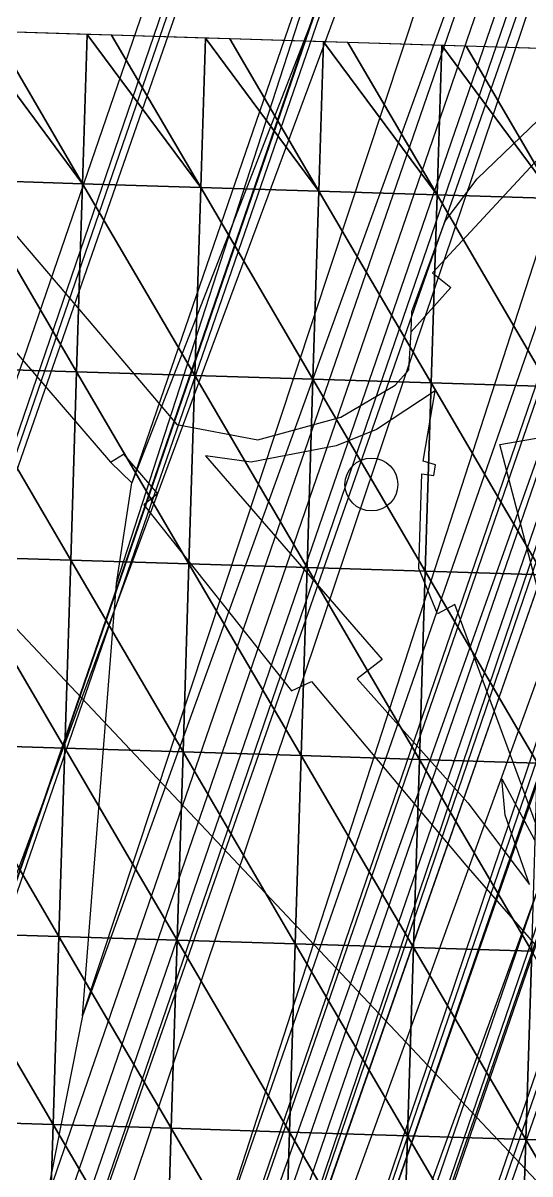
# Model space of a CAD drawing. Extents: x -1515 to 3065, y -1614 to 5536.
# Drawn here: x -737.9 to -532.2, y 565.3 to 1032.2 of the extents above; entities that cross this region are included whole.
import ezdxf

# ---------------------------------------------------------------- set-up
doc = ezdxf.new("R2010")
doc.units = 0
doc.header["$MEASUREMENT"] = 0
doc.layers.get('0').update_dxf_attribs({"linetype": 'CONTINUOUS'})
for name, color, linetype in [('0710400000', 7, 'CONTINUOUS'), ('___', 6, 'CONTINUOUS'), ('_______________', 7, 'CONTINUOUS'), ('GOOGLE_EARTH_SNAPSHOT', 72, 'CONTINUOUS'), ('GOOGLE_EARTH_TERRAIN', 142, 'CONTINUOUS'), ('N-RAION', 1, 'CONTINUOUS')]:
    doc.layers.add(name, color=color, linetype=linetype)

# ---------------------------------------------------------------- blocks, each defined once
blk = doc.blocks.new('GOOGLE_EARTH_TERRAIN')
at = {"color": 8}
mesh = blk.add_polyface(dxfattribs=at)
corners = [(-713.74, 967.01, -7.96), (-759.79, 1029.08, -7.75), (-761.68, 968.51, -6.96)]
mesh.append_faces([[corners[k] for k in face] for face in [(0, 1, 2)]], dxfattribs={"color": 8})
mesh = blk.add_polyface(dxfattribs=at)
corners = [(-713.74, 967.01, -7.96), (-749.88, 1028.77, -7.96), (-759.79, 1029.08, -7.75)]
mesh.append_faces([[corners[k] for k in face] for face in [(0, 1, 2)]], dxfattribs={"color": 8})
mesh = blk.add_polyface(dxfattribs=at)
corners = [(-711.85, 1027.58, -7.16), (-749.88, 1028.77, -7.96), (-713.74, 967.01, -7.96)]
mesh.append_faces([[corners[k] for k in face] for face in [(0, 1, 2)]], dxfattribs={"color": 8})
mesh = blk.add_polyface(dxfattribs=at)
corners = [(-665.8, 965.51, -7.96), (-711.85, 1027.58, -7.16), (-713.74, 967.01, -7.96)]
mesh.append_faces([[corners[k] for k in face] for face in [(0, 1, 2)]], dxfattribs={"color": 8})
mesh = blk.add_polyface(dxfattribs=at)
corners = [(-665.8, 965.51, -7.96), (-701.94, 1027.27, -7.16), (-711.85, 1027.58, -7.16)]
mesh.append_faces([[corners[k] for k in face] for face in [(0, 1, 2)]], dxfattribs={"color": 8})
mesh = blk.add_polyface(dxfattribs=at)
corners = [(-663.9, 1026.08, -7.16), (-701.94, 1027.27, -7.16), (-665.8, 965.51, -7.96)]
mesh.append_faces([[corners[k] for k in face] for face in [(0, 1, 2)]], dxfattribs={"color": 8})
mesh = blk.add_polyface(dxfattribs=at)
corners = [(-617.86, 964.01, -7.96), (-663.9, 1026.08, -7.16), (-665.8, 965.51, -7.96)]
mesh.append_faces([[corners[k] for k in face] for face in [(0, 1, 2)]], dxfattribs={"color": 8})
mesh = blk.add_polyface(dxfattribs=at)
corners = [(-617.86, 964.01, -7.96), (-653.99, 1025.77, -7.16), (-663.9, 1026.08, -7.16)]
mesh.append_faces([[corners[k] for k in face] for face in [(0, 1, 2)]], dxfattribs={"color": 8})
mesh = blk.add_polyface(dxfattribs=at)
corners = [(-615.96, 1024.58, -7.96), (-653.99, 1025.77, -7.16), (-617.86, 964.01, -7.96)]
mesh.append_faces([[corners[k] for k in face] for face in [(0, 1, 2)]], dxfattribs={"color": 8})
mesh = blk.add_polyface(dxfattribs=at)
corners = [(-569.91, 962.51, -7.96), (-615.96, 1024.58, -7.96), (-617.86, 964.01, -7.96)]
mesh.append_faces([[corners[k] for k in face] for face in [(0, 1, 2)]], dxfattribs={"color": 8})
mesh = blk.add_polyface(dxfattribs=at)
corners = [(-569.91, 962.51, -7.96), (-606.05, 1024.27, -7.96), (-615.96, 1024.58, -7.96)]
mesh.append_faces([[corners[k] for k in face] for face in [(0, 1, 2)]], dxfattribs={"color": 8})
mesh = blk.add_polyface(dxfattribs=at)
corners = [(-568.02, 1023.08, -7.96), (-606.05, 1024.27, -7.96), (-569.91, 962.51, -7.96)]
mesh.append_faces([[corners[k] for k in face] for face in [(0, 1, 2)]], dxfattribs={"color": 8})
mesh = blk.add_polyface(dxfattribs=at)
corners = [(-521.97, 961.01, -7.96), (-568.02, 1023.08, -7.96), (-569.91, 962.51, -7.96)]
mesh.append_faces([[corners[k] for k in face] for face in [(0, 1, 2)]], dxfattribs={"color": 8})
mesh = blk.add_polyface(dxfattribs=at)
corners = [(-521.97, 961.01, -7.96), (-558.11, 1022.77, -7.96), (-568.02, 1023.08, -7.96)]
mesh.append_faces([[corners[k] for k in face] for face in [(0, 1, 2)]], dxfattribs={"color": 8})
mesh = blk.add_polyface(dxfattribs=at)
corners = [(-520.08, 1021.58, -7.96), (-558.11, 1022.77, -7.96), (-521.97, 961.01, -7.96)]
mesh.append_faces([[corners[k] for k in face] for face in [(0, 1, 2)]], dxfattribs={"color": 8})
mesh = blk.add_polyface(dxfattribs=at)
corners = [(-716.13, 890.67, -6.96), (-761.68, 968.51, -6.96), (-764.08, 892.17, -6.96)]
mesh.append_faces([[corners[k] for k in face] for face in [(0, 1, 2)]], dxfattribs={"color": 8})
mesh = blk.add_polyface(dxfattribs=at)
corners = [(-713.74, 967.01, -7.96), (-761.68, 968.51, -6.96), (-716.13, 890.67, -6.96)]
mesh.append_faces([[corners[k] for k in face] for face in [(0, 1, 2)]], dxfattribs={"color": 8})
mesh = blk.add_polyface(dxfattribs=at)
corners = [(-668.19, 889.16, -5.96), (-713.74, 967.01, -7.96), (-716.13, 890.67, -6.96)]
mesh.append_faces([[corners[k] for k in face] for face in [(0, 1, 2)]], dxfattribs={"color": 8})
mesh = blk.add_polyface(dxfattribs=at)
corners = [(-665.8, 965.51, -7.96), (-713.74, 967.01, -7.96), (-668.19, 889.16, -5.96)]
mesh.append_faces([[corners[k] for k in face] for face in [(0, 1, 2)]], dxfattribs={"color": 8})
mesh = blk.add_polyface(dxfattribs=at)
corners = [(-620.24, 887.66, -4.96), (-665.8, 965.51, -7.96), (-668.19, 889.16, -5.96)]
mesh.append_faces([[corners[k] for k in face] for face in [(0, 1, 2)]], dxfattribs={"color": 8})
mesh = blk.add_polyface(dxfattribs=at)
corners = [(-617.86, 964.01, -7.96), (-665.8, 965.51, -7.96), (-620.24, 887.66, -4.96)]
mesh.append_faces([[corners[k] for k in face] for face in [(0, 1, 2)]], dxfattribs={"color": 8})
mesh = blk.add_polyface(dxfattribs=at)
corners = [(-572.3, 886.16, -5.96), (-617.86, 964.01, -7.96), (-620.24, 887.66, -4.96)]
mesh.append_faces([[corners[k] for k in face] for face in [(0, 1, 2)]], dxfattribs={"color": 8})
mesh = blk.add_polyface(dxfattribs=at)
corners = [(-569.91, 962.51, -7.96), (-617.86, 964.01, -7.96), (-572.3, 886.16, -5.96)]
mesh.append_faces([[corners[k] for k in face] for face in [(0, 1, 2)]], dxfattribs={"color": 8})
mesh = blk.add_polyface(dxfattribs=at)
corners = [(-524.36, 884.67, -7.96), (-569.91, 962.51, -7.96), (-572.3, 886.16, -5.96)]
mesh.append_faces([[corners[k] for k in face] for face in [(0, 1, 2)]], dxfattribs={"color": 8})
mesh = blk.add_polyface(dxfattribs=at)
corners = [(-521.97, 961.01, -7.96), (-569.91, 962.51, -7.96), (-524.36, 884.67, -7.96)]
mesh.append_faces([[corners[k] for k in face] for face in [(0, 1, 2)]], dxfattribs={"color": 8})
mesh = blk.add_polyface(dxfattribs=at)
corners = [(-718.52, 814.32, -7.96), (-764.08, 892.17, -6.96), (-766.47, 815.82, -6.96)]
mesh.append_faces([[corners[k] for k in face] for face in [(0, 1, 2)]], dxfattribs={"color": 8})
mesh = blk.add_polyface(dxfattribs=at)
corners = [(-716.13, 890.67, -6.96), (-764.08, 892.17, -6.96), (-718.52, 814.32, -7.96)]
mesh.append_faces([[corners[k] for k in face] for face in [(0, 1, 2)]], dxfattribs={"color": 8})
mesh = blk.add_polyface(dxfattribs=at)
corners = [(-670.58, 812.82, -6.96), (-716.13, 890.67, -6.96), (-718.52, 814.32, -7.96)]
mesh.append_faces([[corners[k] for k in face] for face in [(0, 1, 2)]], dxfattribs={"color": 8})
mesh = blk.add_polyface(dxfattribs=at)
corners = [(-668.19, 889.16, -5.96), (-716.13, 890.67, -6.96), (-670.58, 812.82, -6.96)]
mesh.append_faces([[corners[k] for k in face] for face in [(0, 1, 2)]], dxfattribs={"color": 8})
mesh = blk.add_polyface(dxfattribs=at)
corners = [(-622.63, 811.32, -5.96), (-668.19, 889.16, -5.96), (-670.58, 812.82, -6.96)]
mesh.append_faces([[corners[k] for k in face] for face in [(0, 1, 2)]], dxfattribs={"color": 8})
mesh = blk.add_polyface(dxfattribs=at)
corners = [(-620.24, 887.66, -4.96), (-668.19, 889.16, -5.96), (-622.63, 811.32, -5.96)]
mesh.append_faces([[corners[k] for k in face] for face in [(0, 1, 2)]], dxfattribs={"color": 8})
mesh = blk.add_polyface(dxfattribs=at)
corners = [(-574.69, 809.82, -5.96), (-620.24, 887.66, -4.96), (-622.63, 811.32, -5.96)]
mesh.append_faces([[corners[k] for k in face] for face in [(0, 1, 2)]], dxfattribs={"color": 8})
mesh = blk.add_polyface(dxfattribs=at)
corners = [(-572.3, 886.16, -5.96), (-620.24, 887.66, -4.96), (-574.69, 809.82, -5.96)]
mesh.append_faces([[corners[k] for k in face] for face in [(0, 1, 2)]], dxfattribs={"color": 8})
mesh = blk.add_polyface(dxfattribs=at)
corners = [(-526.74, 808.32, -6.96), (-572.3, 886.16, -5.96), (-574.69, 809.82, -5.96)]
mesh.append_faces([[corners[k] for k in face] for face in [(0, 1, 2)]], dxfattribs={"color": 8})
mesh = blk.add_polyface(dxfattribs=at)
corners = [(-524.36, 884.67, -7.96), (-572.3, 886.16, -5.96), (-526.74, 808.32, -6.96)]
mesh.append_faces([[corners[k] for k in face] for face in [(0, 1, 2)]], dxfattribs={"color": 8})
mesh = blk.add_polyface(dxfattribs=at)
corners = [(-720.91, 737.97, -6.96), (-766.47, 815.82, -6.96), (-768.86, 739.47, -6.96)]
mesh.append_faces([[corners[k] for k in face] for face in [(0, 1, 2)]], dxfattribs={"color": 8})
mesh = blk.add_polyface(dxfattribs=at)
corners = [(-718.52, 814.32, -7.96), (-766.47, 815.82, -6.96), (-720.91, 737.97, -6.96)]
mesh.append_faces([[corners[k] for k in face] for face in [(0, 1, 2)]], dxfattribs={"color": 8})
mesh = blk.add_polyface(dxfattribs=at)
corners = [(-672.97, 736.47, -6.96), (-718.52, 814.32, -7.96), (-720.91, 737.97, -6.96)]
mesh.append_faces([[corners[k] for k in face] for face in [(0, 1, 2)]], dxfattribs={"color": 8})
mesh = blk.add_polyface(dxfattribs=at)
corners = [(-670.58, 812.82, -6.96), (-718.52, 814.32, -7.96), (-672.97, 736.47, -6.96)]
mesh.append_faces([[corners[k] for k in face] for face in [(0, 1, 2)]], dxfattribs={"color": 8})
mesh = blk.add_polyface(dxfattribs=at)
corners = [(-625.02, 734.97, -5.96), (-670.58, 812.82, -6.96), (-672.97, 736.47, -6.96)]
mesh.append_faces([[corners[k] for k in face] for face in [(0, 1, 2)]], dxfattribs={"color": 8})
mesh = blk.add_polyface(dxfattribs=at)
corners = [(-622.63, 811.32, -5.96), (-670.58, 812.82, -6.96), (-625.02, 734.97, -5.96)]
mesh.append_faces([[corners[k] for k in face] for face in [(0, 1, 2)]], dxfattribs={"color": 8})
mesh = blk.add_polyface(dxfattribs=at)
corners = [(-577.08, 733.47, -5.96), (-622.63, 811.32, -5.96), (-625.02, 734.97, -5.96)]
mesh.append_faces([[corners[k] for k in face] for face in [(0, 1, 2)]], dxfattribs={"color": 8})
mesh = blk.add_polyface(dxfattribs=at)
corners = [(-574.69, 809.82, -5.96), (-622.63, 811.32, -5.96), (-577.08, 733.47, -5.96)]
mesh.append_faces([[corners[k] for k in face] for face in [(0, 1, 2)]], dxfattribs={"color": 8})
mesh = blk.add_polyface(dxfattribs=at)
corners = [(-529.13, 731.97, -6.96), (-574.69, 809.82, -5.96), (-577.08, 733.47, -5.96)]
mesh.append_faces([[corners[k] for k in face] for face in [(0, 1, 2)]], dxfattribs={"color": 8})
mesh = blk.add_polyface(dxfattribs=at)
corners = [(-526.74, 808.32, -6.96), (-574.69, 809.82, -5.96), (-529.13, 731.97, -6.96)]
mesh.append_faces([[corners[k] for k in face] for face in [(0, 1, 2)]], dxfattribs={"color": 8})
mesh = blk.add_polyface(dxfattribs=at)
corners = [(-723.3, 661.62, -5.96), (-768.86, 739.47, -6.96), (-771.25, 663.12, -4.96)]
mesh.append_faces([[corners[k] for k in face] for face in [(0, 1, 2)]], dxfattribs={"color": 8})
mesh = blk.add_polyface(dxfattribs=at)
corners = [(-720.91, 737.97, -6.96), (-768.86, 739.47, -6.96), (-723.3, 661.62, -5.96)]
mesh.append_faces([[corners[k] for k in face] for face in [(0, 1, 2)]], dxfattribs={"color": 8})
mesh = blk.add_polyface(dxfattribs=at)
corners = [(-675.36, 660.12, -5.96), (-720.91, 737.97, -6.96), (-723.3, 661.62, -5.96)]
mesh.append_faces([[corners[k] for k in face] for face in [(0, 1, 2)]], dxfattribs={"color": 8})
mesh = blk.add_polyface(dxfattribs=at)
corners = [(-672.97, 736.47, -6.96), (-720.91, 737.97, -6.96), (-675.36, 660.12, -5.96)]
mesh.append_faces([[corners[k] for k in face] for face in [(0, 1, 2)]], dxfattribs={"color": 8})
mesh = blk.add_polyface(dxfattribs=at)
corners = [(-627.41, 658.62, -5.96), (-672.97, 736.47, -6.96), (-675.36, 660.12, -5.96)]
mesh.append_faces([[corners[k] for k in face] for face in [(0, 1, 2)]], dxfattribs={"color": 8})
mesh = blk.add_polyface(dxfattribs=at)
corners = [(-625.02, 734.97, -5.96), (-672.97, 736.47, -6.96), (-627.41, 658.62, -5.96)]
mesh.append_faces([[corners[k] for k in face] for face in [(0, 1, 2)]], dxfattribs={"color": 8})
mesh = blk.add_polyface(dxfattribs=at)
corners = [(-579.46, 657.12, -6.96), (-625.02, 734.97, -5.96), (-627.41, 658.62, -5.96)]
mesh.append_faces([[corners[k] for k in face] for face in [(0, 1, 2)]], dxfattribs={"color": 8})
mesh = blk.add_polyface(dxfattribs=at)
corners = [(-577.08, 733.47, -5.96), (-625.02, 734.97, -5.96), (-579.46, 657.12, -6.96)]
mesh.append_faces([[corners[k] for k in face] for face in [(0, 1, 2)]], dxfattribs={"color": 8})
mesh = blk.add_polyface(dxfattribs=at)
corners = [(-531.52, 655.62, -6.96), (-577.08, 733.47, -5.96), (-579.46, 657.12, -6.96)]
mesh.append_faces([[corners[k] for k in face] for face in [(0, 1, 2)]], dxfattribs={"color": 8})
mesh = blk.add_polyface(dxfattribs=at)
corners = [(-529.13, 731.97, -6.96), (-577.08, 733.47, -5.96), (-531.52, 655.62, -6.96)]
mesh.append_faces([[corners[k] for k in face] for face in [(0, 1, 2)]], dxfattribs={"color": 8})
mesh = blk.add_polyface(dxfattribs=at)
corners = [(-725.69, 585.28, -4.96), (-771.25, 663.12, -4.96), (-773.64, 586.78, -3.96)]
mesh.append_faces([[corners[k] for k in face] for face in [(0, 1, 2)]], dxfattribs={"color": 8})
mesh = blk.add_polyface(dxfattribs=at)
corners = [(-723.3, 661.62, -5.96), (-771.25, 663.12, -4.96), (-725.69, 585.28, -4.96)]
mesh.append_faces([[corners[k] for k in face] for face in [(0, 1, 2)]], dxfattribs={"color": 8})
mesh = blk.add_polyface(dxfattribs=at)
corners = [(-677.75, 583.78, -5.96), (-723.3, 661.62, -5.96), (-725.69, 585.28, -4.96)]
mesh.append_faces([[corners[k] for k in face] for face in [(0, 1, 2)]], dxfattribs={"color": 8})
mesh = blk.add_polyface(dxfattribs=at)
corners = [(-675.36, 660.12, -5.96), (-723.3, 661.62, -5.96), (-677.75, 583.78, -5.96)]
mesh.append_faces([[corners[k] for k in face] for face in [(0, 1, 2)]], dxfattribs={"color": 8})
mesh = blk.add_polyface(dxfattribs=at)
corners = [(-629.8, 582.28, -5.96), (-675.36, 660.12, -5.96), (-677.75, 583.78, -5.96)]
mesh.append_faces([[corners[k] for k in face] for face in [(0, 1, 2)]], dxfattribs={"color": 8})
mesh = blk.add_polyface(dxfattribs=at)
corners = [(-627.41, 658.62, -5.96), (-675.36, 660.12, -5.96), (-629.8, 582.28, -5.96)]
mesh.append_faces([[corners[k] for k in face] for face in [(0, 1, 2)]], dxfattribs={"color": 8})
mesh = blk.add_polyface(dxfattribs=at)
corners = [(-581.85, 580.78, -6.96), (-627.41, 658.62, -5.96), (-629.8, 582.28, -5.96)]
mesh.append_faces([[corners[k] for k in face] for face in [(0, 1, 2)]], dxfattribs={"color": 8})
mesh = blk.add_polyface(dxfattribs=at)
corners = [(-579.46, 657.12, -6.96), (-627.41, 658.62, -5.96), (-581.85, 580.78, -6.96)]
mesh.append_faces([[corners[k] for k in face] for face in [(0, 1, 2)]], dxfattribs={"color": 8})
mesh = blk.add_polyface(dxfattribs=at)
corners = [(-533.91, 579.28, -6.96), (-579.46, 657.12, -6.96), (-581.85, 580.78, -6.96)]
mesh.append_faces([[corners[k] for k in face] for face in [(0, 1, 2)]], dxfattribs={"color": 8})
mesh = blk.add_polyface(dxfattribs=at)
corners = [(-531.52, 655.62, -6.96), (-579.46, 657.12, -6.96), (-533.91, 579.28, -6.96)]
mesh.append_faces([[corners[k] for k in face] for face in [(0, 1, 2)]], dxfattribs={"color": 8})
mesh = blk.add_polyface(dxfattribs=at)
corners = [(-485.96, 577.78, -6.96), (-531.52, 655.62, -6.96), (-533.91, 579.28, -6.96)]
mesh.append_faces([[corners[k] for k in face] for face in [(0, 1, 2)]], dxfattribs={"color": 8})
mesh = blk.add_polyface(dxfattribs=at)
corners = [(-728.08, 508.93, -3.96), (-773.64, 586.78, -3.96), (-776.03, 510.43, -4.96)]
mesh.append_faces([[corners[k] for k in face] for face in [(0, 1, 2)]], dxfattribs={"color": 8})
mesh = blk.add_polyface(dxfattribs=at)
corners = [(-725.69, 585.28, -4.96), (-773.64, 586.78, -3.96), (-728.08, 508.93, -3.96)]
mesh.append_faces([[corners[k] for k in face] for face in [(0, 1, 2)]], dxfattribs={"color": 8})
mesh = blk.add_polyface(dxfattribs=at)
corners = [(-680.13, 507.43, -4.96), (-725.69, 585.28, -4.96), (-728.08, 508.93, -3.96)]
mesh.append_faces([[corners[k] for k in face] for face in [(0, 1, 2)]], dxfattribs={"color": 8})
mesh = blk.add_polyface(dxfattribs=at)
corners = [(-677.75, 583.78, -5.96), (-725.69, 585.28, -4.96), (-680.13, 507.43, -4.96)]
mesh.append_faces([[corners[k] for k in face] for face in [(0, 1, 2)]], dxfattribs={"color": 8})
mesh = blk.add_polyface(dxfattribs=at)
corners = [(-632.19, 505.93, -5.96), (-677.75, 583.78, -5.96), (-680.13, 507.43, -4.96)]
mesh.append_faces([[corners[k] for k in face] for face in [(0, 1, 2)]], dxfattribs={"color": 8})
mesh = blk.add_polyface(dxfattribs=at)
corners = [(-629.8, 582.28, -5.96), (-677.75, 583.78, -5.96), (-632.19, 505.93, -5.96)]
mesh.append_faces([[corners[k] for k in face] for face in [(0, 1, 2)]], dxfattribs={"color": 8})
mesh = blk.add_polyface(dxfattribs=at)
corners = [(-584.24, 504.43, -5.96), (-629.8, 582.28, -5.96), (-632.19, 505.93, -5.96)]
mesh.append_faces([[corners[k] for k in face] for face in [(0, 1, 2)]], dxfattribs={"color": 8})
mesh = blk.add_polyface(dxfattribs=at)
corners = [(-581.85, 580.78, -6.96), (-629.8, 582.28, -5.96), (-584.24, 504.43, -5.96)]
mesh.append_faces([[corners[k] for k in face] for face in [(0, 1, 2)]], dxfattribs={"color": 8})
mesh = blk.add_polyface(dxfattribs=at)
corners = [(-536.29, 502.93, -5.96), (-581.85, 580.78, -6.96), (-584.24, 504.43, -5.96)]
mesh.append_faces([[corners[k] for k in face] for face in [(0, 1, 2)]], dxfattribs={"color": 8})
mesh = blk.add_polyface(dxfattribs=at)
corners = [(-533.91, 579.28, -6.96), (-581.85, 580.78, -6.96), (-536.29, 502.93, -5.96)]
mesh.append_faces([[corners[k] for k in face] for face in [(0, 1, 2)]], dxfattribs={"color": 8})
mesh = blk.add_polyface(dxfattribs=at)
corners = [(-488.35, 501.43, -6.96), (-533.91, 579.28, -6.96), (-536.29, 502.93, -5.96)]
mesh.append_faces([[corners[k] for k in face] for face in [(0, 1, 2)]], dxfattribs={"color": 8})
mesh = blk.add_polyface(dxfattribs=at)
corners = [(-485.96, 577.78, -6.96), (-533.91, 579.28, -6.96), (-488.35, 501.43, -6.96)]
mesh.append_faces([[corners[k] for k in face] for face in [(0, 1, 2)]], dxfattribs={"color": 8})
blk = doc.blocks.new('GOOGLE_EARTH_SNAPSHOT')
at = {"color": 8}
mesh = blk.add_polyface(dxfattribs=at)
corners = [(970.04, -1029.46), (-975.53, 1035.84), (-1038.32, -966.89), (1032.05, 973.28)]
mesh.append_faces([[corners[k] for k in face] for face in [(0, 1, 2), (1, 0, 3)]], dxfattribs={"vtx0": -1, "color": 8})

msp = doc.modelspace()

# ---------------------------------------------------------------- linework, layer by layer
at = {"layer": '0710400000', "color": 5}
for p, q in [((825.12, 5261.64), (-693.8, 845.62)), ((-699.96, 804.81), (733.39, 5230.37)), ((965.01, 5101.65), (-693.8, 845.62)), ((894.41, 5077.61), (-713.69, 629.36)), ((-713.69, 629.36), (740.43, 5021.84)), ((-728.82, 552.94), (787.11, 4953.57)), ((744.62, 4816.8), (-773.07, 398.83)), ((-768.06, 390.94), (751.23, 4806.42)), ((751.23, 4806.42), (-764.81, 384.37)), ((776.1, 4799.24), (-764.81, 384.37)), ((-757.72, 370.22), (731.38, 4786.34)), ((803.43, 4742.84), (-733.51, 323.32)), ((-721.88, 289.45), (797.8, 4703.36)), ((797.8, 4703.36), (-716.58, 266.46)), ((824.69, 4683.73), (-716.58, 266.46)), ((-716.58, 266.46), (773.17, 4679.93)), ((831.3, 4625.56), (-709.43, 207.37)), ((779.39, 4623.45), (-709.43, 207.37)), ((-701.09, 165.29), (824.33, 4568.94)), ((485.57, 4446), (-1030.91, 16.14)), ((-1040.01, 16.3), (478.59, 4434.15)), ((-1030.91, 16.14), (492.49, 4432.02)), ((-836.71, -10.08), (686.98, 4435.12)), ((597.15, 4417.64), (-836.71, -10.08)), ((-1030.91, 16.14), (494.89, 4399.93)), ((-836.71, -10.08), (729.48, 4400.16)), ((-836.71, -10.08), (678.63, 4379.38)), ((673.38, 4330.64), (-846.3, -91.35)), ((-849.18, -115.73), (750.54, 4293.43)), ((-849.18, -115.73), (660.22, 4219.07)), ((657.53, 4194.34), (-863.65, -241.02)), ((-863.65, -241.02), (736.53, 4167.03)), ((-863.65, -241.02), (650.96, 4136.9)), ((536.76, 4132.24), (-1022.65, -73.82)), ((646.71, 4099.06), (-875.17, -342.78)), ((646.71, 4099.06), (-872.24, -316.91)), ((-875.17, -342.78), (641.49, 4052.62)), ((635.55, 4000.37), (-884.59, -426.92)), ((-884.59, -426.92), (655.14, 3986.93)), ((-884.59, -426.92), (628.91, 3948.74)), ((-1187.35, -614.94), (332.21, 3802.71)), ((337.27, 3800.48), (-1187.35, -614.94)), ((268.15, 3619.06), (-1187.35, -614.94)), ((-713.69, 629.36), (-728.82, 552.94))]:
    msp.add_line(p, q, dxfattribs=at)
at = {"layer": '___', "color": 6}
for p, q in [((-475.64, 1034.7), (-571.81, 930.78)), ((-796.97, 963.8), (-702.39, 854)), ((-571.81, 930.78), (-564.34, 924.88)), ((-564.34, 924.88), (-580.42, 906.92)), ((-570.68, 882.99), (-594.52, 867.27)), ((-575.52, 854.41), (-570.68, 882.99)), ((-594.52, 867.27), (-610.87, 860.7)), ((-544.41, 861.2), (-524.22, 864.67)), ((-610.87, 860.7), (-645.35, 854.06)), ((-518.54, 762.14), (-544.41, 861.2)), ((-702.39, 854), (-697.06, 857.31)), ((-697.06, 857.31), (-683.36, 841.19)), ((-645.35, 854.06), (-663.81, 856.56)), ((-663.81, 856.56), (-592.11, 773.96)), ((-693.8, 845.62), (-702.39, 854)), ((-570.58, 852.97), (-575.52, 854.41)), ((-571.22, 848.6), (-570.58, 852.97)), ((-699.96, 804.81), (-693.8, 845.62)), ((-577.26, 810.9), (-576.09, 849.35)), ((-576.09, 849.35), (-571.22, 848.6)), ((-683.36, 841.19), (-688.91, 836.78)), ((-688.91, 836.78), (-628.93, 761.32)), ((-569.72, 792.53), (-577.26, 810.9)), ((-713.69, 629.36), (-699.96, 804.81)), ((-562.65, 796.28), (-569.72, 792.53)), ((-513.22, 662.2), (-562.65, 796.28)), ((-592.11, 773.96), (-602.34, 766.13)), ((-602.34, 766.13), (-557.38, 715.84)), ((-628.93, 761.32), (-620.84, 765.08)), ((-620.84, 765.08), (-558.28, 690.49)), ((-542.32, 710.78), (-543.69, 725.61)), ((-543.69, 725.61), (-530.4, 700.83)), ((-557.38, 715.84), (-532.43, 682.72)), ((-532.43, 682.72), (-542.32, 710.78)), ((-558.28, 690.49), (-521.26, 648.05))]:
    msp.add_line(p, q, dxfattribs=at)
at = {"layer": '_______________', "color": 5}
for p, q in [((-553.58, 969), (-507.18, 1013.81)), ((-566.64, 951.84), (-553.58, 969)), ((-747.18, 953.58), (-708.79, 908.53)), ((-576.77, 924.29), (-566.64, 951.84)), ((-580.18, 915.12), (-576.77, 924.29)), ((-580.41, 907.06), (-580.18, 915.12)), ((-708.79, 908.53), (-675.43, 869.36)), ((-581.38, 891.46), (-580.42, 906.92)), ((-580.42, 906.92), (-580.41, 907.06)), ((-586.95, 885.24), (-581.38, 891.46)), ((-608.98, 872.25), (-586.95, 885.24)), ((-675.43, 869.36), (-642.61, 863.06)), ((-642.61, 863.06), (-608.98, 872.25))]:
    msp.add_line(p, q, dxfattribs=at)
at = {"layer": 'N-RAION', "color": 1}
msp.add_circle((-596.54, 844.95), 10.73, dxfattribs=at)

# ---------------------------------------------------------------- block references
at = {"layer": 'GOOGLE_EARTH_SNAPSHOT'}
msp.add_blockref('GOOGLE_EARTH_SNAPSHOT', (0, 0), dxfattribs=at)
at = {"layer": 'GOOGLE_EARTH_TERRAIN'}
msp.add_blockref('GOOGLE_EARTH_TERRAIN', (0, 0), dxfattribs=at)

doc.saveas('drawing.dxf')
